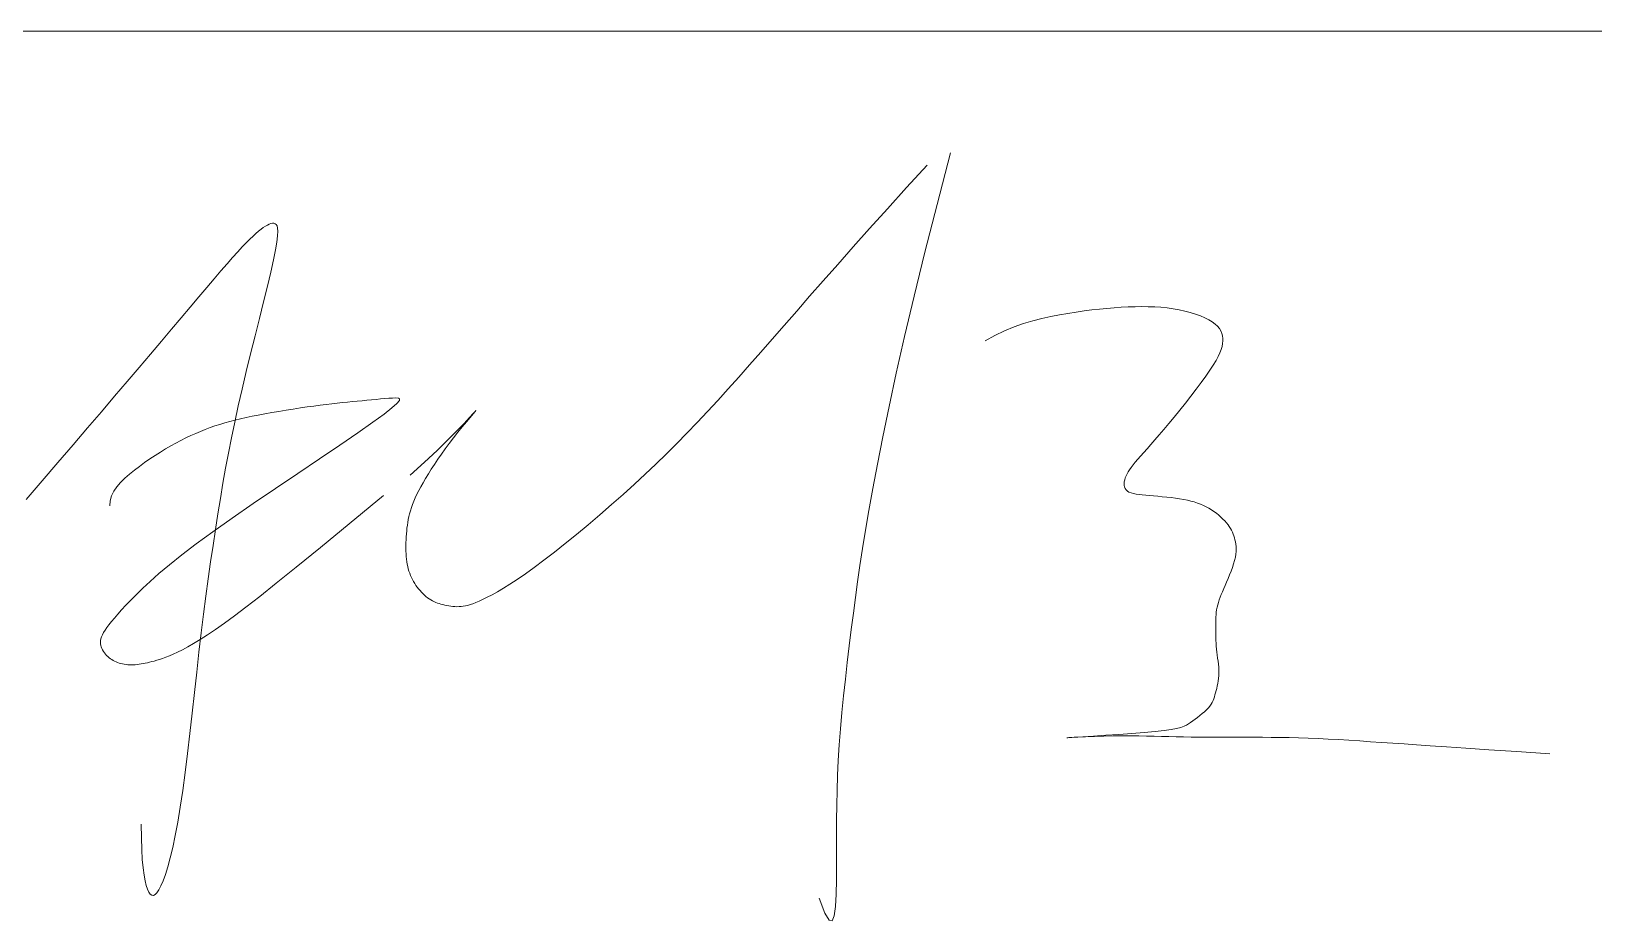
# Model space of a CAD drawing. Header units: millimetres. Extents: x 96 to 23960, y 200 to 17000.
# Drawn here: x 23072.6 to 23491.8, y 4480 to 4718.6 of the extents above; entities that cross this region are included whole.
import ezdxf

# ---------------------------------------------------------------- set-up
doc = ezdxf.new("R2010")
doc.units = ezdxf.units.MM
doc.linetypes.add('XKITLINE00', pattern=[0])
doc.layers.add('OtherObjectType', color=1, linetype='Continuous', lineweight=0)

# ---------------------------------------------------------------- blocks, each defined once
blk = doc.blocks.new('*A7')
at = {"layer": 'OtherObjectType', "color": 7, "linetype": 'XKITLINE00', "lineweight": 0}
for p, q in [((21596, 4718.58), (23758.76, 4718.58)), ((23319.26, 4685.93), (23315.61, 4672.08)), ((23307.41, 4676.63), (23312.96, 4682.67)), ((23302.28, 4670.98), (23307.41, 4676.63)), ((23297.52, 4665.69), (23302.28, 4670.98)), ((23315.61, 4672.08), (23312.35, 4659.29)), ((23134.85, 4665.91), (23135.42, 4666.29)), ((23135.42, 4666.29), (23135.95, 4666.61)), ((23135.95, 4666.61), (23136.44, 4666.84)), ((23136.44, 4666.84), (23136.89, 4667)), ((23136.89, 4667), (23137.3, 4667.07)), ((23137.3, 4667.07), (23137.67, 4667.06)), ((23137.67, 4667.06), (23138, 4666.96)), ((23138, 4666.96), (23138.3, 4666.75)), ((23138.3, 4666.75), (23138.53, 4666.39)), ((23138.53, 4666.39), (23138.68, 4665.8)), ((23130.25, 4661.83), (23131.22, 4662.8)), ((23131.22, 4662.8), (23132.09, 4663.63)), ((23132.09, 4663.63), (23132.87, 4664.33)), ((23132.87, 4664.33), (23133.58, 4664.94)), ((23133.58, 4664.94), (23134.24, 4665.46)), ((23134.24, 4665.46), (23134.85, 4665.91)), ((23138.47, 4662.05), (23138.1, 4659.92)), ((23138.67, 4663.69), (23138.47, 4662.05)), ((23138.74, 4664.92), (23138.67, 4663.69)), ((23138.68, 4665.8), (23138.74, 4664.92)), ((23293.09, 4660.73), (23297.52, 4665.69)), ((23125.11, 4656.2), (23126.62, 4657.91)), ((23126.62, 4657.91), (23127.97, 4659.41)), ((23127.97, 4659.41), (23129.17, 4660.71)), ((23129.17, 4660.71), (23130.25, 4661.83)), ((23138.1, 4659.92), (23137.56, 4657.24)), ((23288.96, 4656.06), (23293.09, 4660.73)), ((23312.35, 4659.29), (23309.46, 4647.52)), ((23121.64, 4652.15), (23123.46, 4654.28)), ((23123.46, 4654.28), (23125.11, 4656.2)), ((23136.83, 4653.98), (23135.93, 4650.22)), ((23137.56, 4657.24), (23136.83, 4653.98)), ((23285.08, 4651.66), (23288.96, 4656.06)), ((23117.54, 4647.32), (23119.67, 4649.83)), ((23119.67, 4649.83), (23121.64, 4652.15)), ((23135.93, 4650.22), (23134.91, 4646.04)), ((23281.43, 4647.48), (23285.08, 4651.66)), ((23115.26, 4644.61), (23117.54, 4647.32)), ((23134.91, 4646.04), (23133.79, 4641.56)), ((23277.96, 4643.49), (23281.43, 4647.48)), ((23309.46, 4647.52), (23306.92, 4636.73)), ((23110.24, 4638.66), (23112.83, 4641.72)), ((23112.83, 4641.72), (23115.26, 4644.61)), ((23133.79, 4641.56), (23132.62, 4636.87)), ((23274.63, 4639.68), (23277.96, 4643.49)), ((23341.28, 4640.89), (23343.72, 4641.52)), ((23343.72, 4641.52), (23346.11, 4642.05)), ((23346.11, 4642.05), (23348.45, 4642.51)), ((23348.45, 4642.51), (23350.72, 4642.91)), ((23350.72, 4642.91), (23352.92, 4643.27)), ((23352.92, 4643.27), (23355.07, 4643.57)), ((23355.07, 4643.57), (23357.16, 4643.84)), ((23357.16, 4643.84), (23359.21, 4644.06)), ((23359.21, 4644.06), (23361.2, 4644.25)), ((23361.2, 4644.25), (23363.14, 4644.41)), ((23363.14, 4644.41), (23365.05, 4644.53)), ((23365.05, 4644.53), (23366.91, 4644.62)), ((23366.91, 4644.62), (23368.74, 4644.69)), ((23368.74, 4644.69), (23370.53, 4644.72)), ((23370.53, 4644.72), (23372.29, 4644.7)), ((23372.29, 4644.7), (23374.01, 4644.64)), ((23374.01, 4644.64), (23375.69, 4644.54)), ((23375.69, 4644.54), (23377.35, 4644.37)), ((23377.35, 4644.37), (23378.97, 4644.15)), ((23378.97, 4644.15), (23380.56, 4643.87)), ((23380.56, 4643.87), (23382.1, 4643.53)), ((23382.1, 4643.53), (23383.57, 4643.14)), ((23383.57, 4643.14), (23384.97, 4642.71)), ((23384.97, 4642.71), (23386.28, 4642.23)), ((23386.28, 4642.23), (23387.47, 4641.72)), ((23387.47, 4641.72), (23388.54, 4641.18)), ((23388.54, 4641.18), (23389.47, 4640.62)), ((23107.5, 4635.42), (23110.24, 4638.66)), ((23132.62, 4636.87), (23131.44, 4632.08)), ((23271.42, 4636.01), (23274.63, 4639.68)), ((23328.55, 4635.57), (23331.14, 4637)), ((23331.14, 4637), (23333.72, 4638.22)), ((23333.72, 4638.22), (23336.27, 4639.26)), ((23336.27, 4639.26), (23338.79, 4640.15)), ((23338.79, 4640.15), (23341.28, 4640.89)), ((23389.47, 4640.62), (23390.25, 4640.04)), ((23390.25, 4640.04), (23390.88, 4639.44)), ((23390.88, 4639.44), (23391.38, 4638.83)), ((23391.38, 4638.83), (23391.76, 4638.2)), ((23391.76, 4638.2), (23392.02, 4637.55)), ((23392.02, 4637.55), (23392.19, 4636.88)), ((23392.19, 4636.88), (23392.28, 4636.2)), ((23104.6, 4632.01), (23107.5, 4635.42)), ((23268.33, 4632.48), (23271.42, 4636.01)), ((23306.92, 4636.73), (23304.69, 4626.88)), ((23391.86, 4633.24), (23391.53, 4632.36)), ((23392.09, 4634.04), (23391.86, 4633.24)), ((23392.23, 4634.79), (23392.09, 4634.04)), ((23392.29, 4635.51), (23392.23, 4634.79)), ((23392.28, 4636.2), (23392.29, 4635.51)), ((23098.32, 4624.64), (23101.54, 4628.42)), ((23101.54, 4628.42), (23104.6, 4632.01)), ((23131.44, 4632.08), (23130.27, 4627.29)), ((23262.42, 4625.81), (23265.34, 4629.09)), ((23265.34, 4629.09), (23268.33, 4632.48)), ((23389.73, 4629.04), (23388.82, 4627.64)), ((23390.48, 4630.28), (23389.73, 4629.04)), ((23391.07, 4631.37), (23390.48, 4630.28)), ((23391.53, 4632.36), (23391.07, 4631.37)), ((23094.94, 4620.68), (23098.32, 4624.64)), ((23130.27, 4627.29), (23129.16, 4622.61)), ((23259.57, 4622.63), (23262.42, 4625.81)), ((23304.69, 4626.88), (23302.75, 4617.91)), ((23386.5, 4624.36), (23385.15, 4622.55)), ((23387.73, 4626.07), (23386.5, 4624.36)), ((23388.82, 4627.64), (23387.73, 4626.07)), ((23091.39, 4616.52), (23094.94, 4620.68)), ((23129.16, 4622.61), (23128.13, 4618.1)), ((23166.33, 4619.95), (23167.46, 4620.05)), ((23167.46, 4620.05), (23168.52, 4620.13)), ((23168.52, 4620.13), (23169.51, 4620.2)), ((23169.51, 4620.2), (23170.4, 4620.24)), ((23170.4, 4620.24), (23171.08, 4620.19)), ((23171.08, 4620.19), (23171.43, 4619.98)), ((23256.77, 4619.56), (23259.57, 4622.63)), ((23383.72, 4620.68), (23382.24, 4618.78)), ((23385.15, 4622.55), (23383.72, 4620.68)), ((23087.67, 4612.17), (23091.39, 4616.52)), ((23128.13, 4618.1), (23127.19, 4613.76)), ((23133.5, 4615.64), (23135.28, 4615.98)), ((23135.28, 4615.98), (23137.14, 4616.31)), ((23137.14, 4616.31), (23139.04, 4616.63)), ((23139.04, 4616.63), (23140.97, 4616.95)), ((23140.97, 4616.95), (23142.9, 4617.25)), ((23142.9, 4617.25), (23144.8, 4617.54)), ((23144.8, 4617.54), (23146.65, 4617.81)), ((23146.65, 4617.81), (23148.43, 4618.06)), ((23148.43, 4618.06), (23150.11, 4618.28)), ((23150.11, 4618.28), (23151.7, 4618.47)), ((23151.7, 4618.47), (23153.21, 4618.65)), ((23153.21, 4618.65), (23154.66, 4618.81)), ((23154.66, 4618.81), (23156.06, 4618.96)), ((23156.06, 4618.96), (23157.41, 4619.1)), ((23157.41, 4619.1), (23158.74, 4619.23)), ((23158.74, 4619.23), (23160.05, 4619.36)), ((23160.05, 4619.36), (23161.35, 4619.49)), ((23161.35, 4619.49), (23162.64, 4619.61)), ((23162.64, 4619.61), (23163.91, 4619.73)), ((23163.91, 4619.73), (23165.14, 4619.84)), ((23167.25, 4615.89), (23164.2, 4613.69)), ((23165.14, 4619.84), (23166.33, 4619.95)), ((23169.37, 4617.55), (23167.25, 4615.89)), ((23170.7, 4618.73), (23169.37, 4617.55)), ((23171.35, 4619.51), (23170.7, 4618.73)), ((23171.43, 4619.98), (23171.35, 4619.51)), ((23190.18, 4614.94), (23191.18, 4616.05)), ((23191.11, 4615.94), (23190.32, 4615.01)), ((23191.66, 4616.58), (23191.11, 4615.94)), ((23191.18, 4616.05), (23191.75, 4616.69)), ((23191.89, 4616.85), (23191.66, 4616.58)), ((23191.75, 4616.69), (23191.89, 4616.85)), ((23251.25, 4613.65), (23254, 4616.57)), ((23254, 4616.57), (23256.77, 4619.56)), ((23302.75, 4617.91), (23301.07, 4609.8)), ((23380.74, 4616.91), (23379.27, 4615.09)), ((23382.24, 4618.78), (23380.74, 4616.91)), ((23083.79, 4607.63), (23087.67, 4612.17)), ((23118, 4611.26), (23119.29, 4611.78)), ((23119.29, 4611.78), (23120.57, 4612.26)), ((23120.57, 4612.26), (23121.87, 4612.71)), ((23121.87, 4612.71), (23123.17, 4613.14)), ((23123.17, 4613.14), (23124.49, 4613.54)), ((23124.49, 4613.54), (23125.85, 4613.92)), ((23125.85, 4613.92), (23127.25, 4614.28)), ((23127.19, 4613.76), (23126.31, 4609.55)), ((23127.25, 4614.28), (23128.7, 4614.64)), ((23128.7, 4614.64), (23130.22, 4614.98)), ((23130.22, 4614.98), (23131.82, 4615.31)), ((23131.82, 4615.31), (23133.5, 4615.64)), ((23164.2, 4613.69), (23160.18, 4610.89)), ((23186.79, 4611.38), (23188.71, 4613.37)), ((23188.23, 4612.48), (23187.06, 4611.03)), ((23189.34, 4613.83), (23188.23, 4612.48)), ((23188.71, 4613.37), (23190.18, 4614.94)), ((23190.32, 4615.01), (23189.34, 4613.83)), ((23248.51, 4610.8), (23251.25, 4613.65)), ((23376.5, 4611.77), (23375.24, 4610.3)), ((23377.84, 4613.36), (23376.5, 4611.77)), ((23379.27, 4615.09), (23377.84, 4613.36)), ((23079.73, 4602.88), (23083.79, 4607.63)), ((23110.03, 4607.34), (23111.41, 4608.1)), ((23111.41, 4608.1), (23112.76, 4608.82)), ((23112.76, 4608.82), (23114.09, 4609.49)), ((23114.09, 4609.49), (23115.41, 4610.12)), ((23115.41, 4610.12), (23116.71, 4610.71)), ((23116.71, 4610.71), (23118, 4611.26)), ((23126.31, 4609.55), (23125.5, 4605.44)), ((23155.34, 4607.59), (23149.9, 4603.92)), ((23160.18, 4610.89), (23155.34, 4607.59)), ((23181.5, 4606.17), (23184.39, 4608.97)), ((23184.74, 4608.04), (23183.66, 4606.58)), ((23184.39, 4608.97), (23186.79, 4611.38)), ((23185.88, 4609.53), (23184.74, 4608.04)), ((23187.06, 4611.03), (23185.88, 4609.53)), ((23242.99, 4605.23), (23245.76, 4607.99)), ((23245.76, 4607.99), (23248.51, 4610.8)), ((23301.07, 4609.8), (23299.62, 4602.5)), ((23372.98, 4607.72), (23371.98, 4606.59)), ((23374.07, 4608.96), (23372.98, 4607.72)), ((23375.24, 4610.3), (23374.07, 4608.96)), ((23103.01, 4602.88), (23104.41, 4603.85)), ((23104.41, 4603.85), (23105.82, 4604.78)), ((23105.82, 4604.78), (23107.23, 4605.68)), ((23107.23, 4605.68), (23108.64, 4606.53)), ((23108.64, 4606.53), (23110.03, 4607.34)), ((23125.5, 4605.44), (23124.74, 4601.38)), ((23149.9, 4603.92), (23144.08, 4600)), ((23178.11, 4603.01), (23181.5, 4606.17)), ((23181.67, 4603.76), (23180.76, 4602.41)), ((23182.64, 4605.15), (23181.67, 4603.76)), ((23183.66, 4606.58), (23182.64, 4605.15)), ((23240.18, 4602.49), (23242.99, 4605.23)), ((23369.48, 4603.76), (23368.82, 4602.97)), ((23370.23, 4604.62), (23369.48, 4603.76)), ((23371.06, 4605.56), (23370.23, 4604.62)), ((23371.98, 4606.59), (23371.06, 4605.56)), ((23075.54, 4597.98), (23079.73, 4602.88)), ((23097.69, 4598.68), (23098.94, 4599.78)), ((23098.94, 4599.78), (23100.27, 4600.85)), ((23100.27, 4600.85), (23101.62, 4601.88)), ((23101.62, 4601.88), (23103.01, 4602.88)), ((23124.74, 4601.38), (23124.02, 4597.34)), ((23144.08, 4600), (23138.09, 4595.96)), ((23174.22, 4599.5), (23178.11, 4603.01)), ((23179.13, 4599.84), (23178.4, 4598.64)), ((23179.91, 4601.1), (23179.13, 4599.84)), ((23180.76, 4602.41), (23179.91, 4601.1)), ((23234.4, 4597.06), (23237.32, 4599.77)), ((23237.32, 4599.77), (23240.18, 4602.49)), ((23299.62, 4602.5), (23298.38, 4595.96)), ((23366.33, 4599.3), (23366.12, 4598.78)), ((23366.59, 4599.84), (23366.33, 4599.3)), ((23366.9, 4600.39), (23366.59, 4599.84)), ((23367.28, 4600.97), (23366.9, 4600.39)), ((23367.72, 4601.59), (23367.28, 4600.97)), ((23368.23, 4602.25), (23367.72, 4601.59)), ((23368.82, 4602.97), (23368.23, 4602.25)), ((23071.22, 4592.97), (23075.54, 4597.98)), ((23094.09, 4593.93), (23094.71, 4595.18)), ((23094.71, 4595.18), (23095.54, 4596.38)), ((23095.54, 4596.38), (23096.54, 4597.55)), ((23096.54, 4597.55), (23097.69, 4598.68)), ((23124.02, 4597.34), (23123.32, 4593.29)), ((23138.09, 4595.96), (23132.16, 4591.92)), ((23176.57, 4595.37), (23176.07, 4594.38)), ((23177.12, 4596.41), (23176.57, 4595.37)), ((23177.73, 4597.49), (23177.12, 4596.41)), ((23178.4, 4598.64), (23177.73, 4597.49)), ((23231.4, 4594.34), (23234.4, 4597.06)), ((23298.38, 4595.96), (23297.31, 4590.07)), ((23365.85, 4597.75), (23365.8, 4597.26)), ((23365.8, 4597.26), (23365.82, 4596.78)), ((23365.82, 4596.78), (23365.91, 4596.34)), ((23365.96, 4598.26), (23365.85, 4597.75)), ((23365.91, 4596.34), (23366.08, 4595.93)), ((23366.12, 4598.78), (23365.96, 4598.26)), ((23366.08, 4595.93), (23366.33, 4595.56)), ((23366.33, 4595.56), (23366.68, 4595.24)), ((23366.68, 4595.24), (23367.12, 4594.97)), ((23367.12, 4594.97), (23367.66, 4594.75)), ((23093.64, 4591.31), (23093.72, 4592.64)), ((23093.72, 4592.64), (23094.09, 4593.93)), ((23123.32, 4593.29), (23122.65, 4589.18)), ((23132.16, 4591.92), (23126.5, 4588)), ((23157.89, 4586.48), (23167.06, 4594.05)), ((23174.58, 4590.8), (23174.31, 4589.97)), ((23174.88, 4591.64), (23174.58, 4590.8)), ((23175.23, 4592.52), (23174.88, 4591.64)), ((23175.63, 4593.43), (23175.23, 4592.52)), ((23176.07, 4594.38), (23175.63, 4593.43)), ((23225.18, 4588.9), (23228.31, 4591.61)), ((23228.31, 4591.61), (23231.4, 4594.34)), ((23367.66, 4594.75), (23368.29, 4594.57)), ((23368.29, 4594.57), (23369.01, 4594.43)), ((23369.01, 4594.43), (23369.81, 4594.31)), ((23369.81, 4594.31), (23370.68, 4594.2)), ((23370.68, 4594.2), (23371.63, 4594.11)), ((23371.63, 4594.11), (23372.66, 4594.03)), ((23372.66, 4594.03), (23373.74, 4593.93)), ((23373.74, 4593.93), (23374.88, 4593.84)), ((23374.88, 4593.84), (23376.05, 4593.73)), ((23376.05, 4593.73), (23377.23, 4593.61)), ((23377.23, 4593.61), (23378.41, 4593.49)), ((23378.41, 4593.49), (23379.58, 4593.34)), ((23379.58, 4593.34), (23380.71, 4593.18)), ((23380.71, 4593.18), (23381.79, 4593)), ((23381.79, 4593), (23382.8, 4592.8)), ((23382.8, 4592.8), (23383.75, 4592.57)), ((23383.75, 4592.57), (23384.65, 4592.32)), ((23384.65, 4592.32), (23385.49, 4592.04)), ((23385.49, 4592.04), (23386.3, 4591.74)), ((23386.3, 4591.74), (23387.07, 4591.41)), ((23387.07, 4591.41), (23387.81, 4591.04)), ((23387.81, 4591.04), (23388.53, 4590.65)), ((23126.5, 4588), (23121.33, 4584.35)), ((23122.65, 4589.18), (23121.99, 4584.98)), ((23150.16, 4580.13), (23157.89, 4586.48)), ((23173.6, 4586.85), (23173.49, 4586.08)), ((23173.74, 4587.61), (23173.6, 4586.85)), ((23173.9, 4588.39), (23173.74, 4587.61)), ((23174.09, 4589.17), (23173.9, 4588.39)), ((23174.31, 4589.97), (23174.09, 4589.17)), ((23222.04, 4586.23), (23225.18, 4588.9)), ((23297.31, 4590.07), (23296.4, 4584.74)), ((23388.53, 4590.65), (23389.23, 4590.22)), ((23389.23, 4590.22), (23389.91, 4589.76)), ((23389.91, 4589.76), (23390.57, 4589.28)), ((23390.57, 4589.28), (23391.2, 4588.78)), ((23391.2, 4588.78), (23391.79, 4588.27)), ((23391.79, 4588.27), (23392.34, 4587.75)), ((23392.34, 4587.75), (23392.84, 4587.24)), ((23392.84, 4587.24), (23393.3, 4586.72)), ((23393.3, 4586.72), (23393.69, 4586.21)), ((23121.33, 4584.35), (23116.82, 4581.05)), ((23121.99, 4584.98), (23121.35, 4580.68)), ((23173.2, 4583), (23173.15, 4582.21)), ((23173.25, 4583.78), (23173.2, 4583)), ((23173.32, 4584.55), (23173.25, 4583.78)), ((23173.4, 4585.32), (23173.32, 4584.55)), ((23173.49, 4586.08), (23173.4, 4585.32)), ((23215.87, 4581.16), (23218.92, 4583.64)), ((23218.92, 4583.64), (23222.04, 4586.23)), ((23296.4, 4584.74), (23295.61, 4579.84)), ((23393.69, 4586.21), (23394.04, 4585.71)), ((23394.04, 4585.71), (23394.35, 4585.22)), ((23394.35, 4585.22), (23394.62, 4584.72)), ((23394.62, 4584.72), (23394.85, 4584.22)), ((23394.85, 4584.22), (23395.05, 4583.72)), ((23395.05, 4583.72), (23395.24, 4583.21)), ((23395.24, 4583.21), (23395.41, 4582.69)), ((23395.41, 4582.69), (23395.56, 4582.16)), ((23112.95, 4578.1), (23109.65, 4575.46)), ((23116.82, 4581.05), (23112.95, 4578.1)), ((23121.35, 4580.68), (23120.7, 4576.27)), ((23143.69, 4574.86), (23150.16, 4580.13)), ((23173.12, 4581.43), (23173.1, 4580.65)), ((23173.1, 4580.65), (23173.1, 4579.89)), ((23173.1, 4579.89), (23173.11, 4579.14)), ((23173.11, 4579.14), (23173.14, 4578.4)), ((23173.15, 4582.21), (23173.12, 4581.43)), ((23173.14, 4578.4), (23173.19, 4577.68)), ((23210.14, 4576.68), (23212.94, 4578.83)), ((23212.94, 4578.83), (23215.87, 4581.16)), ((23295.61, 4579.84), (23294.92, 4575.28)), ((23395.56, 4582.16), (23395.7, 4581.61)), ((23395.83, 4578.31), (23395.69, 4577.5)), ((23395.7, 4581.61), (23395.81, 4581.03)), ((23395.81, 4581.03), (23395.89, 4580.42)), ((23395.91, 4579.07), (23395.83, 4578.31)), ((23395.89, 4580.42), (23395.92, 4579.76)), ((23395.92, 4579.76), (23395.91, 4579.07)), ((23109.65, 4575.46), (23106.85, 4573.12)), ((23120.7, 4576.27), (23120.07, 4571.72)), ((23138.32, 4570.52), (23143.69, 4574.86)), ((23173.19, 4577.68), (23173.26, 4576.99)), ((23173.26, 4576.99), (23173.34, 4576.31)), ((23173.34, 4576.31), (23173.45, 4575.65)), ((23173.45, 4575.65), (23173.58, 4575.01)), ((23173.58, 4575.01), (23173.74, 4574.39)), ((23173.74, 4574.39), (23173.91, 4573.78)), ((23205.16, 4573.03), (23207.54, 4574.74)), ((23207.54, 4574.74), (23210.14, 4576.68)), ((23294.92, 4575.28), (23294.3, 4570.93)), ((23394.87, 4574.74), (23394.51, 4573.76)), ((23395.2, 4575.7), (23394.87, 4574.74)), ((23395.47, 4576.63), (23395.2, 4575.7)), ((23395.69, 4577.5), (23395.47, 4576.63)), ((23104.49, 4571.03), (23102.49, 4569.17)), ((23106.85, 4573.12), (23104.49, 4571.03)), ((23120.07, 4571.72), (23119.44, 4567.04)), ((23133.88, 4566.99), (23138.32, 4570.52)), ((23173.91, 4573.78), (23174.12, 4573.19)), ((23174.12, 4573.19), (23174.34, 4572.61)), ((23174.34, 4572.61), (23174.6, 4572.05)), ((23174.6, 4572.05), (23174.87, 4571.5)), ((23174.87, 4571.5), (23175.17, 4570.97)), ((23175.17, 4570.97), (23175.48, 4570.45)), ((23175.48, 4570.45), (23175.81, 4569.95)), ((23175.81, 4569.95), (23176.16, 4569.47)), ((23199.25, 4569.16), (23201.02, 4570.26)), ((23201.02, 4570.26), (23202.99, 4571.54)), ((23202.99, 4571.54), (23205.16, 4573.03)), ((23294.3, 4570.93), (23293.73, 4566.69)), ((23392.92, 4569.93), (23392.55, 4569.07)), ((23393.31, 4570.84), (23392.92, 4569.93)), ((23393.71, 4571.79), (23393.31, 4570.84)), ((23394.12, 4572.77), (23393.71, 4571.79)), ((23394.51, 4573.76), (23394.12, 4572.77)), ((23099.3, 4565.99), (23097.98, 4564.62)), ((23100.78, 4567.5), (23099.3, 4565.99)), ((23102.49, 4569.17), (23100.78, 4567.5)), ((23119.44, 4567.04), (23118.82, 4562.2)), ((23130.2, 4564.11), (23133.88, 4566.99)), ((23176.16, 4569.47), (23176.52, 4569.01)), ((23176.52, 4569.01), (23176.89, 4568.56)), ((23176.89, 4568.56), (23177.27, 4568.13)), ((23177.27, 4568.13), (23177.67, 4567.73)), ((23177.67, 4567.73), (23178.07, 4567.35)), ((23178.07, 4567.35), (23178.48, 4566.99)), ((23178.48, 4566.99), (23178.9, 4566.65)), ((23178.9, 4566.65), (23179.32, 4566.34)), ((23179.32, 4566.34), (23179.76, 4566.06)), ((23179.76, 4566.06), (23180.2, 4565.81)), ((23180.2, 4565.81), (23180.64, 4565.59)), ((23180.64, 4565.59), (23181.1, 4565.39)), ((23191.89, 4565.35), (23192.79, 4565.74)), ((23192.79, 4565.74), (23193.8, 4566.21)), ((23193.8, 4566.21), (23194.94, 4566.77)), ((23194.94, 4566.77), (23196.22, 4567.44)), ((23196.22, 4567.44), (23197.65, 4568.23)), ((23197.65, 4568.23), (23199.25, 4569.16)), ((23293.73, 4566.69), (23293.18, 4562.46)), ((23391.34, 4566.07), (23391.12, 4565.39)), ((23391.6, 4566.77), (23391.34, 4566.07)), ((23391.89, 4567.5), (23391.6, 4566.77)), ((23392.2, 4568.26), (23391.89, 4567.5)), ((23392.55, 4569.07), (23392.2, 4568.26)), ((23095.79, 4562.23), (23094.89, 4561.2)), ((23096.82, 4563.37), (23095.79, 4562.23)), ((23097.98, 4564.62), (23096.82, 4563.37)), ((23118.82, 4562.2), (23118.2, 4557.2)), ((23124.42, 4559.81), (23127.1, 4561.77)), ((23127.1, 4561.77), (23130.2, 4564.11)), ((23181.1, 4565.39), (23181.56, 4565.21)), ((23181.56, 4565.21), (23182.03, 4565.06)), ((23182.03, 4565.06), (23182.52, 4564.91)), ((23182.52, 4564.91), (23183.01, 4564.78)), ((23183.01, 4564.78), (23183.52, 4564.67)), ((23183.52, 4564.67), (23184.04, 4564.56)), ((23184.04, 4564.56), (23184.58, 4564.46)), ((23184.58, 4564.46), (23185.12, 4564.38)), ((23185.12, 4564.38), (23185.67, 4564.31)), ((23185.67, 4564.31), (23186.23, 4564.27)), ((23186.23, 4564.27), (23186.79, 4564.24)), ((23186.79, 4564.24), (23187.36, 4564.25)), ((23187.36, 4564.25), (23187.93, 4564.28)), ((23187.93, 4564.28), (23188.49, 4564.34)), ((23188.49, 4564.34), (23189.08, 4564.44)), ((23189.08, 4564.44), (23189.69, 4564.58)), ((23189.69, 4564.58), (23190.36, 4564.78)), ((23190.36, 4564.78), (23191.08, 4565.03)), ((23191.08, 4565.03), (23191.89, 4565.35)), ((23293.18, 4562.46), (23292.62, 4558.13)), ((23390.43, 4561.45), (23390.4, 4560.79)), ((23390.48, 4562.11), (23390.43, 4561.45)), ((23390.54, 4562.77), (23390.48, 4562.11)), ((23390.64, 4563.42), (23390.54, 4562.77)), ((23390.76, 4564.07), (23390.64, 4563.42)), ((23390.92, 4564.72), (23390.76, 4564.07)), ((23391.12, 4565.39), (23390.92, 4564.72)), ((23092.01, 4557.29), (23091.7, 4556.7)), ((23092.4, 4557.94), (23092.01, 4557.29)), ((23092.88, 4558.64), (23092.4, 4557.94)), ((23093.44, 4559.41), (23092.88, 4558.64)), ((23094.11, 4560.27), (23093.44, 4559.41)), ((23094.89, 4561.2), (23094.11, 4560.27)), ((23118.2, 4557.2), (23117.59, 4552.01)), ((23119.85, 4556.66), (23122.02, 4558.12)), ((23122.02, 4558.12), (23124.42, 4559.81)), ((23292.62, 4558.13), (23292.07, 4553.73)), ((23390.39, 4560.13), (23390.38, 4559.45)), ((23390.38, 4559.45), (23390.38, 4558.77)), ((23390.38, 4558.77), (23390.38, 4558.07)), ((23390.38, 4558.07), (23390.39, 4557.37)), ((23390.4, 4560.79), (23390.39, 4560.13)), ((23390.39, 4557.37), (23390.39, 4556.65)), ((23091.19, 4555.16), (23091.14, 4554.71)), ((23091.14, 4554.71), (23091.16, 4554.28)), ((23091.16, 4554.28), (23091.23, 4553.86)), ((23091.29, 4555.64), (23091.19, 4555.16)), ((23091.23, 4553.86), (23091.34, 4553.44)), ((23091.46, 4556.15), (23091.29, 4555.64)), ((23091.34, 4553.44), (23091.51, 4553.03)), ((23091.7, 4556.7), (23091.46, 4556.15)), ((23091.51, 4553.03), (23091.71, 4552.63)), ((23113.14, 4552.68), (23114.56, 4553.44)), ((23114.56, 4553.44), (23116.14, 4554.34)), ((23116.14, 4554.34), (23117.9, 4555.41)), ((23117.9, 4555.41), (23119.85, 4556.66)), ((23292.07, 4553.73), (23291.53, 4549.27)), ((23390.39, 4556.65), (23390.41, 4555.92)), ((23390.41, 4555.92), (23390.44, 4555.18)), ((23390.44, 4555.18), (23390.48, 4554.43)), ((23390.48, 4554.43), (23390.53, 4553.66)), ((23390.53, 4553.66), (23390.6, 4552.88)), ((23091.71, 4552.63), (23091.94, 4552.24)), ((23091.94, 4552.24), (23092.21, 4551.87)), ((23092.21, 4551.87), (23092.5, 4551.51)), ((23092.5, 4551.51), (23092.81, 4551.17)), ((23092.81, 4551.17), (23093.13, 4550.86)), ((23093.13, 4550.86), (23093.47, 4550.56)), ((23093.47, 4550.56), (23093.82, 4550.29)), ((23093.82, 4550.29), (23094.18, 4550.05)), ((23094.18, 4550.05), (23094.56, 4549.82)), ((23094.56, 4549.82), (23094.94, 4549.62)), ((23094.94, 4549.62), (23095.34, 4549.44)), ((23095.34, 4549.44), (23095.75, 4549.27)), ((23095.75, 4549.27), (23096.18, 4549.13)), ((23096.18, 4549.13), (23096.62, 4549)), ((23096.62, 4549), (23097.08, 4548.89)), ((23097.08, 4548.89), (23097.54, 4548.8)), ((23097.54, 4548.8), (23098.02, 4548.73)), ((23101.02, 4548.72), (23101.54, 4548.79)), ((23101.54, 4548.79), (23102.07, 4548.87)), ((23102.07, 4548.87), (23102.61, 4548.97)), ((23102.61, 4548.97), (23103.17, 4549.08)), ((23103.17, 4549.08), (23103.74, 4549.21)), ((23103.74, 4549.21), (23104.34, 4549.35)), ((23104.34, 4549.35), (23104.95, 4549.49)), ((23104.95, 4549.49), (23105.59, 4549.66)), ((23105.59, 4549.66), (23106.28, 4549.85)), ((23106.28, 4549.85), (23107.02, 4550.08)), ((23107.02, 4550.08), (23107.82, 4550.35)), ((23107.82, 4550.35), (23108.69, 4550.67)), ((23108.69, 4550.67), (23109.65, 4551.06)), ((23109.65, 4551.06), (23110.7, 4551.51)), ((23110.7, 4551.51), (23111.86, 4552.05)), ((23111.86, 4552.05), (23113.14, 4552.68)), ((23117.59, 4552.01), (23116.97, 4546.65)), ((23291.53, 4549.27), (23291.02, 4544.79)), ((23390.6, 4552.88), (23390.7, 4552.08)), ((23390.7, 4552.08), (23390.8, 4551.28)), ((23390.8, 4551.28), (23390.91, 4550.47)), ((23390.91, 4550.47), (23391.02, 4549.65)), ((23391.02, 4549.65), (23391.11, 4548.85)), ((23391.11, 4548.85), (23391.19, 4548.05)), ((23098.02, 4548.73), (23098.5, 4548.68)), ((23098.5, 4548.68), (23098.99, 4548.64)), ((23098.99, 4548.64), (23099.49, 4548.63)), ((23099.49, 4548.63), (23100, 4548.64)), ((23100, 4548.64), (23100.5, 4548.67)), ((23100.5, 4548.67), (23101.02, 4548.72)), ((23116.97, 4546.65), (23116.36, 4541.18)), ((23291.02, 4544.79), (23290.54, 4540.31)), ((23391.15, 4545.01), (23391.06, 4544.31)), ((23391.22, 4545.74), (23391.15, 4545.01)), ((23391.19, 4548.05), (23391.24, 4547.26)), ((23391.25, 4546.49), (23391.22, 4545.74)), ((23391.24, 4547.26), (23391.25, 4546.49)), ((23116.36, 4541.18), (23115.75, 4535.67)), ((23390.19, 4540.6), (23390.03, 4540.07)), ((23390.34, 4541.15), (23390.19, 4540.6)), ((23390.49, 4541.73), (23390.34, 4541.15)), ((23390.65, 4542.33), (23390.49, 4541.73)), ((23390.8, 4542.97), (23390.65, 4542.33)), ((23390.94, 4543.62), (23390.8, 4542.97)), ((23391.06, 4544.31), (23390.94, 4543.62)), ((23290.54, 4540.31), (23290.1, 4535.87)), ((23387.92, 4536.58), (23387.37, 4536.07)), ((23388.41, 4537.09), (23387.92, 4536.58)), ((23388.82, 4537.59), (23388.41, 4537.09)), ((23389.16, 4538.08), (23388.82, 4537.59)), ((23389.44, 4538.57), (23389.16, 4538.08)), ((23389.67, 4539.06), (23389.44, 4538.57)), ((23389.86, 4539.56), (23389.67, 4539.06)), ((23390.03, 4540.07), (23389.86, 4539.56)), ((23115.75, 4535.67), (23115.13, 4530.21)), ((23290.1, 4535.87), (23289.71, 4531.49)), ((23381.89, 4532.17), (23381.03, 4531.87)), ((23382.56, 4532.48), (23381.89, 4532.17)), ((23383.12, 4532.83), (23382.56, 4532.48)), ((23383.66, 4533.2), (23383.12, 4532.83)), ((23384.24, 4533.62), (23383.66, 4533.2)), ((23384.86, 4534.07), (23384.24, 4533.62)), ((23385.49, 4534.54), (23384.86, 4534.07)), ((23386.14, 4535.04), (23385.49, 4534.54)), ((23386.77, 4535.55), (23386.14, 4535.04)), ((23387.37, 4536.07), (23386.77, 4535.55)), ((23115.13, 4530.21), (23114.51, 4524.89)), ((23289.71, 4531.49), (23289.38, 4527.2)), ((23350.94, 4529.12), (23350.41, 4529.09)), ((23350.41, 4529.09), (23350.74, 4529.1)), ((23350.74, 4529.1), (23351.8, 4529.16)), ((23352.42, 4529.21), (23350.94, 4529.12)), ((23351.8, 4529.16), (23353.42, 4529.23)), ((23354.7, 4529.35), (23352.42, 4529.21)), ((23353.42, 4529.23), (23355.49, 4529.32)), ((23357.59, 4529.53), (23354.7, 4529.35)), ((23355.49, 4529.32), (23357.84, 4529.42)), ((23360.88, 4529.75), (23357.59, 4529.53)), ((23357.84, 4529.42), (23360.35, 4529.5)), ((23360.35, 4529.5), (23362.86, 4529.56)), ((23364.39, 4529.99), (23360.88, 4529.75)), ((23362.86, 4529.56), (23365.26, 4529.59)), ((23367.9, 4530.25), (23364.39, 4529.99)), ((23365.26, 4529.59), (23367.55, 4529.59)), ((23367.55, 4529.59), (23369.74, 4529.57)), ((23371.23, 4530.52), (23367.9, 4530.25)), ((23369.74, 4529.57), (23371.84, 4529.54)), ((23374.16, 4530.8), (23371.23, 4530.52)), ((23371.84, 4529.54), (23373.89, 4529.49)), ((23373.89, 4529.49), (23375.88, 4529.44)), ((23376.56, 4531.06), (23374.16, 4530.8)), ((23375.88, 4529.44), (23377.85, 4529.38)), ((23378.45, 4531.33), (23376.56, 4531.06)), ((23377.85, 4529.38), (23379.81, 4529.34)), ((23379.91, 4531.59), (23378.45, 4531.33)), ((23379.81, 4529.34), (23381.78, 4529.3)), ((23381.03, 4531.87), (23379.91, 4531.59)), ((23381.78, 4529.3), (23383.76, 4529.27)), ((23383.76, 4529.27), (23385.76, 4529.25)), ((23385.76, 4529.25), (23387.77, 4529.23)), ((23387.77, 4529.23), (23389.82, 4529.23)), ((23389.82, 4529.23), (23391.89, 4529.22)), ((23391.89, 4529.22), (23394.01, 4529.22)), ((23394.01, 4529.22), (23396.16, 4529.22)), ((23396.16, 4529.22), (23398.36, 4529.22)), ((23398.36, 4529.22), (23400.61, 4529.22)), ((23400.61, 4529.22), (23402.9, 4529.21)), ((23402.9, 4529.21), (23405.25, 4529.19)), ((23405.25, 4529.19), (23407.66, 4529.16)), ((23407.66, 4529.16), (23410.12, 4529.11)), ((23410.12, 4529.11), (23412.64, 4529.05)), ((23412.64, 4529.05), (23415.22, 4528.96)), ((23415.22, 4528.96), (23417.87, 4528.85)), ((23417.87, 4528.85), (23420.57, 4528.72)), ((23420.57, 4528.72), (23423.34, 4528.57)), ((23423.34, 4528.57), (23426.15, 4528.4)), ((23426.15, 4528.4), (23429.02, 4528.22)), ((23429.02, 4528.22), (23431.93, 4528.03)), ((23431.93, 4528.03), (23434.89, 4527.83)), ((23434.89, 4527.83), (23437.88, 4527.63)), ((23114.51, 4524.89), (23113.87, 4519.77)), ((23289.38, 4527.2), (23289.13, 4523.02)), ((23437.88, 4527.63), (23440.94, 4527.42)), ((23440.94, 4527.42), (23444.24, 4527.19)), ((23444.24, 4527.19), (23447.96, 4526.94)), ((23447.96, 4526.94), (23452.32, 4526.64)), ((23452.32, 4526.64), (23457.5, 4526.29)), ((23457.5, 4526.29), (23463.71, 4525.86)), ((23463.71, 4525.86), (23471.15, 4525.35)), ((23471.15, 4525.35), (23480, 4524.75)), ((23113.87, 4519.77), (23113.23, 4514.94)), ((23289.13, 4523.02), (23288.94, 4518.94)), ((23288.94, 4518.94), (23288.8, 4514.93)), ((23113.23, 4514.94), (23112.58, 4510.48)), ((23288.8, 4514.93), (23288.71, 4510.96)), ((23112.58, 4510.48), (23111.91, 4506.45)), ((23288.65, 4507.01), (23288.62, 4503.05)), ((23288.71, 4510.96), (23288.65, 4507.01)), ((23102.13, 4502.24), (23102.1, 4505.87)), ((23111.23, 4502.86), (23110.55, 4499.68)), ((23111.91, 4506.45), (23111.23, 4502.86)), ((23288.62, 4503.05), (23288.61, 4499.06)), ((23102.23, 4499.1), (23102.13, 4502.24)), ((23102.38, 4496.41), (23102.23, 4499.1)), ((23110.55, 4499.68), (23109.88, 4496.9)), ((23288.61, 4499.06), (23288.61, 4495.01)), ((23102.59, 4494.15), (23102.38, 4496.41)), ((23109.22, 4494.49), (23108.57, 4492.44)), ((23109.88, 4496.9), (23109.22, 4494.49)), ((23288.61, 4495.01), (23288.6, 4490.94)), ((23102.84, 4492.25), (23102.59, 4494.15)), ((23103.12, 4490.7), (23102.84, 4492.25)), ((23103.44, 4489.44), (23103.12, 4490.7)), ((23107.95, 4490.74), (23107.37, 4489.36)), ((23108.57, 4492.44), (23107.95, 4490.74)), ((23288.6, 4490.94), (23288.54, 4487.1)), ((23103.78, 4488.44), (23103.44, 4489.44)), ((23104.14, 4487.67), (23103.78, 4488.44)), ((23104.52, 4487.14), (23104.14, 4487.67)), ((23104.92, 4486.84), (23104.52, 4487.14)), ((23105.35, 4486.8), (23104.92, 4486.84)), ((23105.81, 4487.02), (23105.35, 4486.8)), ((23106.29, 4487.51), (23105.81, 4487.02)), ((23106.81, 4488.29), (23106.29, 4487.51)), ((23107.37, 4489.36), (23106.81, 4488.29)), ((23285.53, 4482.05), (23284.01, 4486.04)), ((23288.54, 4487.1), (23288.37, 4483.79)), ((23286.67, 4480.14), (23285.53, 4482.05)), ((23288.37, 4483.79), (23288.04, 4481.32)), ((23287.49, 4480), (23286.67, 4480.14)), ((23288.04, 4481.32), (23287.49, 4480))]:
    blk.add_line(p, q, dxfattribs=at)

msp = doc.modelspace()

# ---------------------------------------------------------------- block references
at = {"lineweight": 0}
msp.add_blockref('*A7', (0, 0), dxfattribs=at)

doc.saveas('drawing.dxf')
